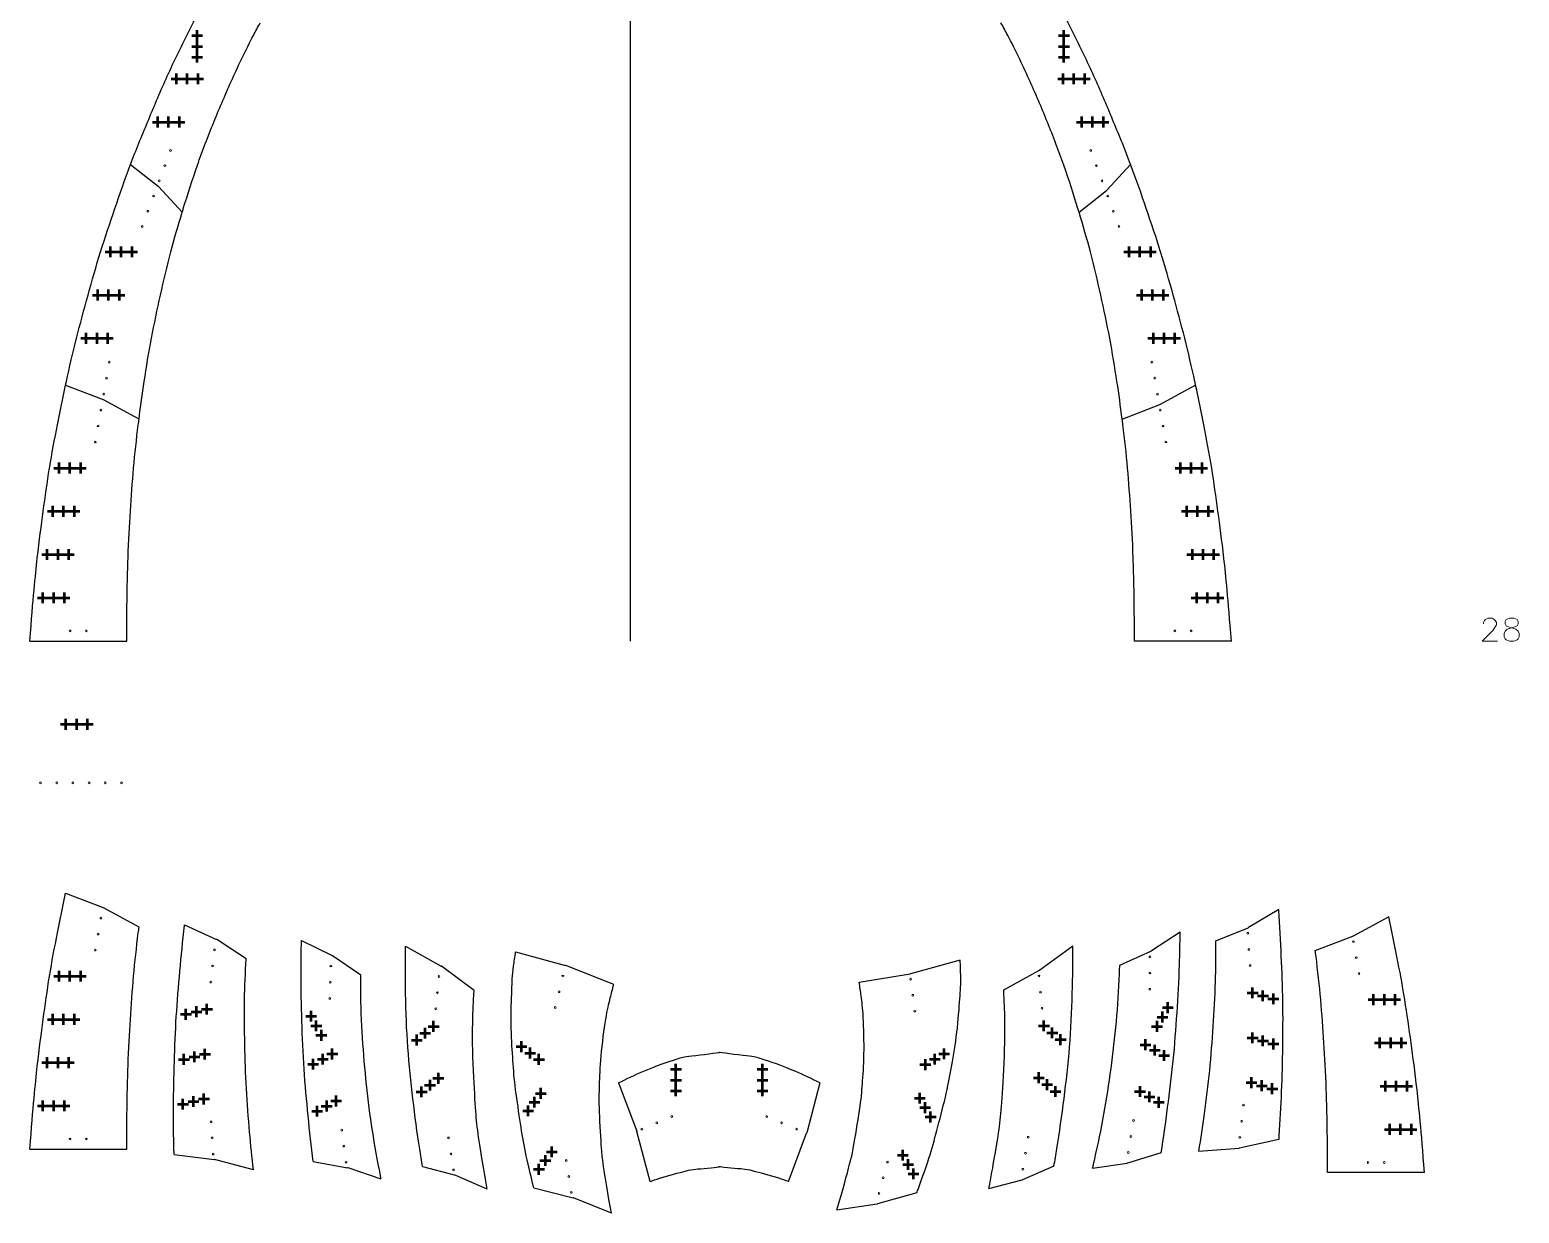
# Model space of a CAD drawing. Header units: inches. Extents: x -241 to 12541, y -1696 to 1281.
# Drawn here: x 6303 to 6854, y -17 to 421 of the extents above; entities that cross this region are included whole.
import ezdxf

# ---------------------------------------------------------------- set-up
doc = ezdxf.new("R2010")
doc.units = ezdxf.units.IN
doc.header["$MEASUREMENT"] = 0
doc.header["$PDMODE"] = 2
doc.header["$PDSIZE"] = 2
for name, color, linetype, lineweight in [('Annotation', 7, 'Continuous', 9), ('Drilling', 3, 'Continuous', 13), ('Engrave', 4, 'Continuous', 50)]:
    doc.layers.add(name, color=color, linetype=linetype, lineweight=lineweight)

# ---------------------------------------------------------------- blocks, each defined once
blk = doc.blocks.new('*U2195')
at = {"layer": 'Engrave'}
blk.add_point((0, 0), dxfattribs=at)
blk = doc.blocks.new('*U2197')
at = {"layer": 'Engrave', "color": 0, "linetype": 'ByBlock', "lineweight": -2, "transparency": 16777216}
for p in [(0, 0), (4, 0), (8, 0)]:
    blk.add_blockref('*U2195', p, dxfattribs=at)
blk = doc.blocks.new('*U2330')
at = {"layer": 'Engrave'}
blk.add_point((0, 0), dxfattribs=at)
blk = doc.blocks.new('*U2332')
at = {"layer": 'Engrave', "color": 0, "linetype": 'ByBlock', "lineweight": -2, "transparency": 16777216}
for p in [(0, 0), (4, 0), (8, 0)]:
    blk.add_blockref('*U2330', p, dxfattribs=at)
blk = doc.blocks.new('*U2333')
at = {"layer": 'Engrave'}
blk.add_point((0, 0), dxfattribs=at)
blk = doc.blocks.new('*U2335')
at = {"layer": 'Engrave', "color": 0, "linetype": 'ByBlock', "lineweight": -2, "transparency": 16777216}
for p in [(0, 0), (4, 0), (8, 0)]:
    blk.add_blockref('*U2333', p, dxfattribs=at)
blk = doc.blocks.new('*U2336')
at = {"layer": 'Engrave'}
blk.add_point((0, 0), dxfattribs=at)
blk = doc.blocks.new('*U2338')
at = {"layer": 'Engrave', "color": 0, "linetype": 'ByBlock', "lineweight": -2, "transparency": 16777216}
for p in [(0, 0), (4, 0), (8, 0)]:
    blk.add_blockref('*U2336', p, dxfattribs=at)
blk = doc.blocks.new('*U2339')
at = {"layer": 'Engrave'}
blk.add_point((0, 0), dxfattribs=at)
blk = doc.blocks.new('*U2341')
at = {"layer": 'Engrave', "color": 0, "linetype": 'ByBlock', "lineweight": -2, "transparency": 16777216}
for p in [(0, 0), (4, 0), (8, 0)]:
    blk.add_blockref('*U2339', p, dxfattribs=at)
blk = doc.blocks.new('*U2342')
at = {"layer": 'Engrave'}
blk.add_point((0, 0), dxfattribs=at)
blk = doc.blocks.new('*U2344')
at = {"layer": 'Engrave', "color": 0, "linetype": 'ByBlock', "lineweight": -2, "transparency": 16777216}
for p in [(0, 0), (4, 0), (8, 0)]:
    blk.add_blockref('*U2342', p, dxfattribs=at)
blk = doc.blocks.new('*U2345')
at = {"layer": 'Engrave'}
blk.add_point((0, 0), dxfattribs=at)
blk = doc.blocks.new('*U2347')
at = {"layer": 'Engrave', "color": 0, "linetype": 'ByBlock', "lineweight": -2, "transparency": 16777216}
for p in [(0, 0), (4, 0), (8, 0)]:
    blk.add_blockref('*U2345', p, dxfattribs=at)
blk = doc.blocks.new('*U2348')
at = {"layer": 'Engrave'}
blk.add_point((0, 0), dxfattribs=at)
blk = doc.blocks.new('*U2350')
at = {"layer": 'Engrave', "color": 0, "linetype": 'ByBlock', "lineweight": -2, "transparency": 16777216}
for p in [(0, 0), (4, 0), (8, 0)]:
    blk.add_blockref('*U2348', p, dxfattribs=at)
blk = doc.blocks.new('*U2351')
at = {"layer": 'Engrave'}
blk.add_point((0, 0), dxfattribs=at)
blk = doc.blocks.new('*U2353')
at = {"layer": 'Engrave', "color": 0, "linetype": 'ByBlock', "lineweight": -2, "transparency": 16777216}
for p in [(0, 0), (4, 0), (8, 0)]:
    blk.add_blockref('*U2351', p, dxfattribs=at)
blk = doc.blocks.new('*U2354')
at = {"layer": 'Engrave'}
blk.add_point((0, 0), dxfattribs=at)
blk = doc.blocks.new('*U2356')
at = {"layer": 'Engrave', "color": 0, "linetype": 'ByBlock', "lineweight": -2, "transparency": 16777216}
for p in [(0, 0), (4, 0), (8, 0)]:
    blk.add_blockref('*U2354', p, dxfattribs=at)
blk = doc.blocks.new('*U2369')
at = {"layer": 'Engrave'}
blk.add_point((0, 0), dxfattribs=at)
blk = doc.blocks.new('*U2371')
at = {"layer": 'Engrave', "color": 0, "linetype": 'ByBlock', "lineweight": -2, "transparency": 16777216}
for p in [(0, 0), (4, 0), (8, 0)]:
    blk.add_blockref('*U2369', p, dxfattribs=at)
blk = doc.blocks.new('*U2498')
at = {"layer": 'Engrave'}
blk.add_point((0, 0), dxfattribs=at)
blk = doc.blocks.new('*U2500')
at = {"layer": 'Engrave', "color": 0, "linetype": 'ByBlock', "lineweight": -2, "transparency": 16777216}
for p in [(0, 0), (4, 0), (8, 0)]:
    blk.add_blockref('*U2498', p, dxfattribs=at)
blk = doc.blocks.new('*U2501')
at = {"layer": 'Engrave'}
blk.add_point((0, 0), dxfattribs=at)
blk = doc.blocks.new('*U2502')
at = {"layer": 'Engrave', "color": 0, "linetype": 'ByBlock', "lineweight": -2, "transparency": 16777216}
for p in [(0, 0), (4, 0), (8, 0)]:
    blk.add_blockref('*U2501', p, dxfattribs=at)
blk = doc.blocks.new('*U2503')
at = {"layer": 'Engrave'}
blk.add_point((0, 0), dxfattribs=at)
blk = doc.blocks.new('*U2504')
at = {"layer": 'Engrave', "color": 0, "linetype": 'ByBlock', "lineweight": -2, "transparency": 16777216}
for p in [(0, 0), (4, 0), (8, 0)]:
    blk.add_blockref('*U2503', p, dxfattribs=at)
blk = doc.blocks.new('*U2505')
at = {"layer": 'Engrave'}
blk.add_point((0, 0), dxfattribs=at)
blk = doc.blocks.new('*U2506')
at = {"layer": 'Engrave', "color": 0, "linetype": 'ByBlock', "lineweight": -2, "transparency": 16777216}
for p in [(0, 0), (4, 0), (8, 0)]:
    blk.add_blockref('*U2505', p, dxfattribs=at)
blk = doc.blocks.new('*U2507')
at = {"layer": 'Engrave'}
blk.add_point((0, 0), dxfattribs=at)
blk = doc.blocks.new('*U2508')
at = {"layer": 'Engrave', "color": 0, "linetype": 'ByBlock', "lineweight": -2, "transparency": 16777216}
for p in [(0, 0), (4, 0), (8, 0)]:
    blk.add_blockref('*U2507', p, dxfattribs=at)
blk = doc.blocks.new('*U2509')
at = {"layer": 'Engrave'}
blk.add_point((0, 0), dxfattribs=at)
blk = doc.blocks.new('*U2510')
at = {"layer": 'Engrave', "color": 0, "linetype": 'ByBlock', "lineweight": -2, "transparency": 16777216}
for p in [(0, 0), (4, 0), (8, 0)]:
    blk.add_blockref('*U2509', p, dxfattribs=at)
blk = doc.blocks.new('*U2511')
at = {"layer": 'Engrave'}
blk.add_point((0, 0), dxfattribs=at)
blk = doc.blocks.new('*U2512')
at = {"layer": 'Engrave', "color": 0, "linetype": 'ByBlock', "lineweight": -2, "transparency": 16777216}
for p in [(0, 0), (4, 0), (8, 0)]:
    blk.add_blockref('*U2511', p, dxfattribs=at)
blk = doc.blocks.new('*U2513')
at = {"layer": 'Engrave'}
blk.add_point((0, 0), dxfattribs=at)
blk = doc.blocks.new('*U2514')
at = {"layer": 'Engrave', "color": 0, "linetype": 'ByBlock', "lineweight": -2, "transparency": 16777216}
for p in [(0, 0), (4, 0), (8, 0)]:
    blk.add_blockref('*U2513', p, dxfattribs=at)
blk = doc.blocks.new('*U2515')
at = {"layer": 'Engrave'}
blk.add_point((0, 0), dxfattribs=at)
blk = doc.blocks.new('*U2516')
at = {"layer": 'Engrave', "color": 0, "linetype": 'ByBlock', "lineweight": -2, "transparency": 16777216}
for p in [(0, 0), (4, 0), (8, 0)]:
    blk.add_blockref('*U2515', p, dxfattribs=at)
blk = doc.blocks.new('*U2525')
at = {"layer": 'Engrave'}
blk.add_point((0, 0), dxfattribs=at)
blk = doc.blocks.new('*U2526')
at = {"layer": 'Engrave', "color": 0, "linetype": 'ByBlock', "lineweight": -2, "transparency": 16777216}
for p in [(0, 0), (4, 0), (8, 0)]:
    blk.add_blockref('*U2525', p, dxfattribs=at)
blk = doc.blocks.new('*U2531')
at = {"layer": 'Engrave'}
blk.add_point((0, 0), dxfattribs=at)
blk = doc.blocks.new('*U2533')
at = {"layer": 'Engrave', "color": 0, "linetype": 'ByBlock', "lineweight": -2, "transparency": 16777216}
for p in [(0, 0), (4, 0), (8, 0)]:
    blk.add_blockref('*U2531', p, dxfattribs=at)
blk = doc.blocks.new('*U2534')
at = {"layer": 'Engrave'}
blk.add_point((0, 0), dxfattribs=at)
blk = doc.blocks.new('*U2535')
at = {"layer": 'Engrave', "color": 0, "linetype": 'ByBlock', "lineweight": -2, "transparency": 16777216}
for p in [(0, 0), (4, 0), (8, 0)]:
    blk.add_blockref('*U2534', p, dxfattribs=at)
blk = doc.blocks.new('*U2536')
at = {"layer": 'Engrave'}
blk.add_point((0, 0), dxfattribs=at)
blk = doc.blocks.new('*U2537')
at = {"layer": 'Engrave', "color": 0, "linetype": 'ByBlock', "lineweight": -2, "transparency": 16777216}
for p in [(0, 0), (4, 0), (8, 0)]:
    blk.add_blockref('*U2536', p, dxfattribs=at)
blk = doc.blocks.new('*U2538')
at = {"layer": 'Engrave'}
blk.add_point((0, 0), dxfattribs=at)
blk = doc.blocks.new('*U2539')
at = {"layer": 'Engrave', "color": 0, "linetype": 'ByBlock', "lineweight": -2, "transparency": 16777216}
for p in [(0, 0), (4, 0), (8, 0)]:
    blk.add_blockref('*U2538', p, dxfattribs=at)
blk = doc.blocks.new('*U2540')
at = {"layer": 'Engrave'}
blk.add_point((0, 0), dxfattribs=at)
blk = doc.blocks.new('*U2542')
at = {"layer": 'Engrave', "color": 0, "linetype": 'ByBlock', "lineweight": -2, "transparency": 16777216}
for p in [(0, 0), (4, 0), (8, 0)]:
    blk.add_blockref('*U2540', p, dxfattribs=at)
blk = doc.blocks.new('*U2543')
at = {"layer": 'Engrave'}
blk.add_point((0, 0), dxfattribs=at)
blk = doc.blocks.new('*U2544')
at = {"layer": 'Engrave', "color": 0, "linetype": 'ByBlock', "lineweight": -2, "transparency": 16777216}
for p in [(0, 0), (4, 0), (8, 0)]:
    blk.add_blockref('*U2543', p, dxfattribs=at)
blk = doc.blocks.new('*U2545')
at = {"layer": 'Engrave'}
blk.add_point((0, 0), dxfattribs=at)
blk = doc.blocks.new('*U2546')
at = {"layer": 'Engrave', "color": 0, "linetype": 'ByBlock', "lineweight": -2, "transparency": 16777216}
for p in [(0, 0), (4, 0), (8, 0)]:
    blk.add_blockref('*U2545', p, dxfattribs=at)
blk = doc.blocks.new('*U2547')
at = {"layer": 'Engrave'}
blk.add_point((0, 0), dxfattribs=at)
blk = doc.blocks.new('*U2549')
at = {"layer": 'Engrave', "color": 0, "linetype": 'ByBlock', "lineweight": -2, "transparency": 16777216}
for p in [(0, 0), (4, 0), (8, 0)]:
    blk.add_blockref('*U2547', p, dxfattribs=at)
blk = doc.blocks.new('*U2550')
at = {"layer": 'Engrave'}
blk.add_point((0, 0), dxfattribs=at)
blk = doc.blocks.new('*U2551')
at = {"layer": 'Engrave', "color": 0, "linetype": 'ByBlock', "lineweight": -2, "transparency": 16777216}
for p in [(0, 0), (4, 0), (8, 0)]:
    blk.add_blockref('*U2550', p, dxfattribs=at)
blk = doc.blocks.new('*U2552')
at = {"layer": 'Engrave'}
blk.add_point((0, 0), dxfattribs=at)
blk = doc.blocks.new('*U2553')
at = {"layer": 'Engrave', "color": 0, "linetype": 'ByBlock', "lineweight": -2, "transparency": 16777216}
for p in [(0, 0), (4, 0), (8, 0)]:
    blk.add_blockref('*U2552', p, dxfattribs=at)
blk = doc.blocks.new('*U2554')
at = {"layer": 'Engrave'}
blk.add_point((0, 0), dxfattribs=at)
blk = doc.blocks.new('*U2556')
at = {"layer": 'Engrave', "color": 0, "linetype": 'ByBlock', "lineweight": -2, "transparency": 16777216}
for p in [(0, 0), (4, 0), (8, 0)]:
    blk.add_blockref('*U2554', p, dxfattribs=at)
blk = doc.blocks.new('*U2557')
at = {"layer": 'Engrave'}
blk.add_point((0, 0), dxfattribs=at)
blk = doc.blocks.new('*U2558')
at = {"layer": 'Engrave', "color": 0, "linetype": 'ByBlock', "lineweight": -2, "transparency": 16777216}
for p in [(0, 0), (4, 0), (8, 0)]:
    blk.add_blockref('*U2557', p, dxfattribs=at)
blk = doc.blocks.new('*U2559')
at = {"layer": 'Engrave'}
blk.add_point((0, 0), dxfattribs=at)
blk = doc.blocks.new('*U2561')
at = {"layer": 'Engrave', "color": 0, "linetype": 'ByBlock', "lineweight": -2, "transparency": 16777216}
for p in [(0, 0), (4, 0), (8, 0)]:
    blk.add_blockref('*U2559', p, dxfattribs=at)
blk = doc.blocks.new('*U2562')
at = {"layer": 'Engrave'}
blk.add_point((0, 0), dxfattribs=at)
blk = doc.blocks.new('*U2563')
at = {"layer": 'Engrave', "color": 0, "linetype": 'ByBlock', "lineweight": -2, "transparency": 16777216}
for p in [(0, 0), (4, 0), (8, 0)]:
    blk.add_blockref('*U2562', p, dxfattribs=at)
blk = doc.blocks.new('*U2564')
at = {"layer": 'Engrave'}
blk.add_point((0, 0), dxfattribs=at)
blk = doc.blocks.new('*U2565')
at = {"layer": 'Engrave', "color": 0, "linetype": 'ByBlock', "lineweight": -2, "transparency": 16777216}
for p in [(0, 0), (4, 0), (8, 0)]:
    blk.add_blockref('*U2564', p, dxfattribs=at)
blk = doc.blocks.new('*U2566')
at = {"layer": 'Engrave'}
blk.add_point((0, 0), dxfattribs=at)
blk = doc.blocks.new('*U2568')
at = {"layer": 'Engrave', "color": 0, "linetype": 'ByBlock', "lineweight": -2, "transparency": 16777216}
for p in [(0, 0), (4, 0), (8, 0)]:
    blk.add_blockref('*U2566', p, dxfattribs=at)
blk = doc.blocks.new('*U2569')
at = {"layer": 'Engrave'}
blk.add_point((0, 0), dxfattribs=at)
blk = doc.blocks.new('*U2570')
at = {"layer": 'Engrave', "color": 0, "linetype": 'ByBlock', "lineweight": -2, "transparency": 16777216}
for p in [(0, 0), (4, 0), (8, 0)]:
    blk.add_blockref('*U2569', p, dxfattribs=at)
blk = doc.blocks.new('*U2571')
at = {"layer": 'Engrave'}
blk.add_point((0, 0), dxfattribs=at)
blk = doc.blocks.new('*U2573')
at = {"layer": 'Engrave', "color": 0, "linetype": 'ByBlock', "lineweight": -2, "transparency": 16777216}
for p in [(0, 0), (4, 0), (8, 0)]:
    blk.add_blockref('*U2571', p, dxfattribs=at)
blk = doc.blocks.new('*U2574')
at = {"layer": 'Engrave'}
blk.add_point((0, 0), dxfattribs=at)
blk = doc.blocks.new('*U2575')
at = {"layer": 'Engrave', "color": 0, "linetype": 'ByBlock', "lineweight": -2, "transparency": 16777216}
for p in [(0, 0), (4, 0), (8, 0)]:
    blk.add_blockref('*U2574', p, dxfattribs=at)
blk = doc.blocks.new('*U2576')
at = {"layer": 'Engrave'}
blk.add_point((0, 0), dxfattribs=at)
blk = doc.blocks.new('*U2577')
at = {"layer": 'Engrave', "color": 0, "linetype": 'ByBlock', "lineweight": -2, "transparency": 16777216}
for p in [(0, 0), (4, 0), (8, 0)]:
    blk.add_blockref('*U2576', p, dxfattribs=at)
blk = doc.blocks.new('*U2578')
at = {"layer": 'Engrave'}
blk.add_point((0, 0), dxfattribs=at)
blk = doc.blocks.new('*U2580')
at = {"layer": 'Engrave', "color": 0, "linetype": 'ByBlock', "lineweight": -2, "transparency": 16777216}
for p in [(0, 0), (4, 0), (8, 0)]:
    blk.add_blockref('*U2578', p, dxfattribs=at)
blk = doc.blocks.new('*U2581')
at = {"layer": 'Engrave'}
blk.add_point((0, 0), dxfattribs=at)
blk = doc.blocks.new('*U2582')
at = {"layer": 'Engrave', "color": 0, "linetype": 'ByBlock', "lineweight": -2, "transparency": 16777216}
for p in [(0, 0), (4, 0), (8, 0)]:
    blk.add_blockref('*U2581', p, dxfattribs=at)
blk = doc.blocks.new('*U2583')
at = {"layer": 'Engrave'}
blk.add_point((0, 0), dxfattribs=at)
blk = doc.blocks.new('*U2585')
at = {"layer": 'Engrave', "color": 0, "linetype": 'ByBlock', "lineweight": -2, "transparency": 16777216}
for p in [(0, 0), (4, 0), (8, 0)]:
    blk.add_blockref('*U2583', p, dxfattribs=at)
blk = doc.blocks.new('*U2586')
at = {"layer": 'Engrave'}
blk.add_point((0, 0), dxfattribs=at)
blk = doc.blocks.new('*U2587')
at = {"layer": 'Engrave', "color": 0, "linetype": 'ByBlock', "lineweight": -2, "transparency": 16777216}
for p in [(0, 0), (4, 0), (8, 0)]:
    blk.add_blockref('*U2586', p, dxfattribs=at)
blk = doc.blocks.new('*U2588')
at = {"layer": 'Engrave'}
blk.add_point((0, 0), dxfattribs=at)
blk = doc.blocks.new('*U2589')
at = {"layer": 'Engrave', "color": 0, "linetype": 'ByBlock', "lineweight": -2, "transparency": 16777216}
for p in [(0, 0), (4, 0), (8, 0)]:
    blk.add_blockref('*U2588', p, dxfattribs=at)
blk = doc.blocks.new('*U2590')
at = {"layer": 'Engrave'}
blk.add_point((0, 0), dxfattribs=at)
blk = doc.blocks.new('*U2592')
at = {"layer": 'Engrave', "color": 0, "linetype": 'ByBlock', "lineweight": -2, "transparency": 16777216}
for p in [(0, 0), (4, 0), (8, 0)]:
    blk.add_blockref('*U2590', p, dxfattribs=at)
blk = doc.blocks.new('*U2593')
at = {"layer": 'Engrave'}
blk.add_point((0, 0), dxfattribs=at)
blk = doc.blocks.new('*U2594')
at = {"layer": 'Engrave', "color": 0, "linetype": 'ByBlock', "lineweight": -2, "transparency": 16777216}
for p in [(0, 0), (4, 0), (8, 0)]:
    blk.add_blockref('*U2593', p, dxfattribs=at)
blk = doc.blocks.new('*U2595')
at = {"layer": 'Engrave'}
blk.add_point((0, 0), dxfattribs=at)
blk = doc.blocks.new('*U2596')
at = {"layer": 'Engrave', "color": 0, "linetype": 'ByBlock', "lineweight": -2, "transparency": 16777216}
for p in [(0, 0), (4, 0), (8, 0)]:
    blk.add_blockref('*U2595', p, dxfattribs=at)
blk = doc.blocks.new('*U2597')
at = {"layer": 'Engrave'}
blk.add_point((0, 0), dxfattribs=at)
blk = doc.blocks.new('*U2599')
at = {"layer": 'Engrave', "color": 0, "linetype": 'ByBlock', "lineweight": -2, "transparency": 16777216}
for p in [(0, 0), (4, 0), (8, 0)]:
    blk.add_blockref('*U2597', p, dxfattribs=at)
blk = doc.blocks.new('*U2600')
at = {"layer": 'Engrave'}
blk.add_point((0, 0), dxfattribs=at)
blk = doc.blocks.new('*U2601')
at = {"layer": 'Engrave', "color": 0, "linetype": 'ByBlock', "lineweight": -2, "transparency": 16777216}
for p in [(0, 0), (4, 0), (8, 0)]:
    blk.add_blockref('*U2600', p, dxfattribs=at)
blk = doc.blocks.new('*U2602')
at = {"layer": 'Engrave'}
blk.add_point((0, 0), dxfattribs=at)
blk = doc.blocks.new('*U2603')
at = {"layer": 'Engrave', "color": 0, "linetype": 'ByBlock', "lineweight": -2, "transparency": 16777216}
for p in [(0, 0), (4, 0), (8, 0)]:
    blk.add_blockref('*U2602', p, dxfattribs=at)
blk = doc.blocks.new('*U2604')
at = {"layer": 'Engrave'}
blk.add_point((0, 0), dxfattribs=at)
blk = doc.blocks.new('*U2605')
at = {"layer": 'Engrave', "color": 0, "linetype": 'ByBlock', "lineweight": -2, "transparency": 16777216}
for p in [(0, 0), (4, 0), (8, 0)]:
    blk.add_blockref('*U2604', p, dxfattribs=at)

msp = doc.modelspace()

# ---------------------------------------------------------------- linework, layer by layer
for p, q in [((6525.63472, 194.83764), (6525.63472, 851.41474)), ((6340.60811, 371.10966), (6350.77961, 363.06499)), ((6710.66133, 371.10966), (6701.84342, 361.6007)), ((6350.89252, 362.96062), (6350.77961, 363.06499)), ((6359.71043, 353.45165), (6350.89252, 362.96062)), ((6691.55901, 353.45165), (6701.7305, 361.49632)), ((6701.84342, 361.6007), (6701.7305, 361.49632)), ((6316.56548, 289.5139), (6330.51444, 284.18203)), ((6734.70396, 289.5139), (6721.59045, 282.3698)), ((6330.51444, 284.18203), (6330.6358, 284.12608)), ((6343.74931, 276.98198), (6330.6358, 284.12608)), ((6707.52013, 276.98198), (6721.46909, 282.31385)), ((6721.59045, 282.3698), (6721.46909, 282.31385)), ((6303.32449, 194.83764), (6339.17565, 194.83764)), ((6747.94495, 194.83764), (6712.09379, 194.83764)), ((6316.56548, 101.58119), (6330.51444, 96.24932)), ((6330.51444, 96.24932), (6330.6358, 96.19337)), ((6343.74931, 89.04927), (6330.6358, 96.19337)), ((6765.42695, 95.53743), (6754.28893, 88.8951)), ((6360.6148, 89.88911), (6372.41079, 84.5011)), ((6742.12651, 83.97051), (6754.1512, 88.82673)), ((6754.28893, 88.8951), (6754.1512, 88.82673)), ((6806.15333, 92.87843), (6793.03982, 85.73433)), ((6372.54533, 84.42664), (6372.41079, 84.5011)), ((6383.37582, 77.29387), (6372.54533, 84.42664)), ((6403.8451, 84.06561), (6415.24335, 78.53916)), ((6728.94193, 87.10513), (6718.31985, 80.20345)), ((6778.9695, 80.34651), (6792.91846, 85.67838)), ((6793.03982, 85.73433), (6792.91846, 85.67838)), ((6415.37914, 78.45956), (6415.24335, 78.53916)), ((6425.76905, 71.21309), (6415.37914, 78.45956)), ((6442.33264, 81.94008), (6455.51699, 74.61621)), ((6483.10224, 79.93625), (6501.52719, 74.83515)), ((6689.24836, 82.04401), (6677.07135, 73.14531)), ((6706.6081, 74.97885), (6718.18153, 80.12835)), ((6718.18153, 80.12835), (6718.31985, 80.20345)), ((6455.62816, 74.54445), (6455.51699, 74.61621)), ((6467.73014, 65.54399), (6455.62816, 74.54445)), ((6501.62628, 74.80205), (6501.52719, 74.83515)), ((6519.4185, 67.80655), (6501.62628, 74.80205)), ((6610.16738, 68.68193), (6629.03422, 71.77103)), ((6629.1363, 71.79327), (6629.03422, 71.77103)), ((6647.5779, 76.83385), (6629.1363, 71.79327)), ((6663.7143, 65.86139), (6676.95959, 73.07448)), ((6676.95959, 73.07448), (6677.07135, 73.14531)), ((6521.18963, 31.39338), (6527.94781, 13.50967)), ((6595.6525, 31.39338), (6590.79697, 12.9022)), ((6527.97959, 13.41015), (6527.94781, 13.50967)), ((6532.83512, -5.08104), (6527.97959, 13.41015)), ((6584.00702, -5.08104), (6590.7652, 12.80268)), ((6590.79697, 12.9022), (6590.7652, 12.80268)), ((6303.32449, 6.90493), (6339.17565, 6.90493)), ((6721.93655, 5.56331), (6709.54553, 1.73726)), ((6735.91691, 6.10005), (6750.8027, 7.28985)), ((6750.9349, 7.30938), (6750.8027, 7.28985)), ((6765.52915, 10.4733), (6750.9349, 7.30938)), ((6356.71649, 4.91429), (6371.53435, 3.06136)), ((6371.53435, 3.06136), (6371.66554, 3.03595)), ((6386.10405, -0.77613), (6371.66554, 3.03595)), ((6408.17134, 2.33784), (6420.93382, 0.03673)), ((6421.0826, -0.00211), (6420.93382, 0.03673)), ((6448.62373, 0.4596), (6460.86902, -2.783)), ((6682.27445, 0.61912), (6670.64708, -4.4074)), ((6696.56445, -0.17781), (6709.39556, 1.70332)), ((6709.54553, 1.73726), (6709.39556, 1.70332)), ((6433.34141, -4.23264), (6421.0826, -0.00211)), ((6461.01753, -2.83514), (6460.86902, -2.783)), ((6472.60236, -7.95895), (6461.01753, -2.83514)), ((6658.22609, -7.59812), (6670.49814, -4.45829)), ((6670.49814, -4.45829), (6670.64708, -4.4074)), ((6819.39432, -1.79783), (6783.54315, -1.79783)), ((6489.79101, -7.36503), (6504.40026, -11.11148)), ((6631.53497, -9.24099), (6617.02234, -13.34584)), ((6504.52598, -11.15275), (6504.40026, -11.11148)), ((6518.51271, -16.79524), (6504.52598, -11.15275)), ((6601.96537, -15.5262), (6616.89291, -13.37335)), ((6616.89291, -13.37335), (6617.02234, -13.34584))]:
    msp.add_line(p, q)
at = {"transparency": 33554687}
for points, knots in [([(6340.60811, 371.10966), (6342.5937, 376.35232), (6346.92415, 386.92831), (6353.58248, 402.83764), (6361.32149, 418.83764), (6368.47067, 432.9683), (6373.33661, 441.76564), (6375.31218, 445.22964)], [10.017001381, 10.017001381, 10.017001381, 10.017001381, 11, 12, 13, 14, 14.649500422, 14.649500422, 14.649500422, 14.649500422]), ([(6710.66133, 371.10966), (6708.67574, 376.35232), (6704.3453, 386.92831), (6697.68697, 402.83764), (6689.94795, 418.83764), (6682.79878, 432.9683), (6677.93283, 441.76564), (6675.95726, 445.22964)], [10.017001381, 10.017001381, 10.017001381, 10.017001381, 11, 12, 13, 14, 14.649500422, 14.649500422, 14.649500422, 14.649500422]), ([(6316.56548, 289.5139), (6316.66061, 289.95515), (6317.91255, 295.72972), (6320.50648, 306.83764), (6324.82528, 322.83764), (6329.38431, 338.83764), (6334.80086, 354.83764), (6338.52238, 365.59498), (6340.57377, 371.01898), (6340.60811, 371.10966)], [4.917266477, 4.917266477, 4.917266477, 4.917266477, 5, 6, 7, 8, 9, 10, 10.017001381, 10.017001381, 10.017001381, 10.017001381]), ([(6734.70396, 289.5139), (6734.60884, 289.95515), (6733.35689, 295.72972), (6730.76296, 306.83764), (6726.44416, 322.83764), (6721.88513, 338.83764), (6716.46858, 354.83764), (6712.74706, 365.59498), (6710.69567, 371.01898), (6710.66133, 371.10966)], [4.917266477, 4.917266477, 4.917266477, 4.917266477, 5, 6, 7, 8, 9, 10, 10.017001381, 10.017001381, 10.017001381, 10.017001381]), ([(6303.32449, 194.83764), (6304.59439, 210.83764), (6306.12836, 226.83764), (6308.30374, 242.83764), (6310.47912, 258.83764), (6313.44384, 274.39639), (6315.5108, 284.62181), (6316.56548, 289.5139)], [0, 0, 0, 0, 1, 2, 3, 4, 4.917266477, 4.917266477, 4.917266477, 4.917266477]), ([(6747.94495, 194.83764), (6746.67505, 210.83764), (6745.14108, 226.83764), (6742.9657, 242.83764), (6740.79032, 258.83764), (6737.8256, 274.39639), (6735.75865, 284.62181), (6734.70396, 289.5139)], [0, 0, 0, 0, 1, 2, 3, 4, 4.917266477, 4.917266477, 4.917266477, 4.917266477]), ([(6303.32449, 6.90493), (6304.59439, 22.90493), (6306.12836, 38.90493), (6308.30374, 54.90493), (6310.47912, 70.90493), (6313.44384, 86.46368), (6315.5108, 96.68911), (6316.56548, 101.58119)], [0, 0, 0, 0, 1, 2, 3, 4, 4.917266477, 4.917266477, 4.917266477, 4.917266477]), ([(6765.52915, 10.4733), (6765.56207, 10.92348), (6765.98623, 16.81697), (6766.62393, 28.20589), (6766.98357, 44.77462), (6767.11271, 61.41096), (6766.41899, 78.28869), (6765.87602, 89.65862), (6765.43437, 95.44075), (6765.42695, 95.53743)], [4.917266477, 4.917266477, 4.917266477, 4.917266477, 5, 6, 7, 8, 9, 10, 10.017001381, 10.017001381, 10.017001381, 10.017001381]), ([(6356.71649, 4.91429), (6356.70369, 5.3655), (6356.54297, 11.27204), (6356.41416, 22.67808), (6356.7943, 39.24635), (6357.40774, 55.87188), (6358.85397, 72.70184), (6359.90382, 84.0362), (6360.60307, 89.79286), (6360.6148, 89.88911)], [4.917266477, 4.917266477, 4.917266477, 4.917266477, 5, 6, 7, 8, 9, 10, 10.017001381, 10.017001381, 10.017001381, 10.017001381]), ([(6819.39432, -1.79783), (6818.12442, 14.20217), (6816.59045, 30.20217), (6814.41507, 46.20217), (6812.23969, 62.20217), (6809.27497, 77.76092), (6807.20801, 87.98634), (6806.15333, 92.87843)], [0, 0, 0, 0, 1, 2, 3, 4, 4.917266477, 4.917266477, 4.917266477, 4.917266477]), ([(6408.17134, 2.33784), (6407.45161, 7.89752), (6406.28626, 19.26617), (6404.66034, 36.43581), (6403.94481, 54.19476), (6403.5901, 70.02703), (6403.73536, 80.07936), (6403.8451, 84.06561)], [10.017001381, 10.017001381, 10.017001381, 10.017001381, 11, 12, 13, 14, 14.649500422, 14.649500422, 14.649500422, 14.649500422]), ([(6721.93655, 5.56331), (6722.8383, 11.09638), (6724.37603, 22.42068), (6726.56441, 39.52772), (6727.86222, 57.25364), (6728.73619, 73.06574), (6728.92083, 83.11743), (6728.94193, 87.10513)], [10.017001381, 10.017001381, 10.017001381, 10.017001381, 11, 12, 13, 14, 14.649500422, 14.649500422, 14.649500422, 14.649500422]), ([(6448.62373, 0.4596), (6448.27011, 2.58232), (6446.95945, 10.80352), (6445.01088, 25.38307), (6443.01892, 44.39439), (6442.23053, 63.68333), (6442.27126, 76.76962), (6442.33264, 81.94008)], [14.649500422, 14.649500422, 14.649500422, 14.649500422, 15, 16, 17, 18, 18.897872661, 18.897872661, 18.897872661, 18.897872661]), ([(6489.79101, -7.36503), (6489.64883, -6.79433), (6488.15631, -0.77181), (6486.23613, 7.54671), (6484.79223, 17.05918), (6482.64784, 31.1865), (6482.0473, 40.41147), (6481.22841, 52.99055), (6481.71845, 67.06775), (6481.87485, 71.56041), (6482.7854, 77.96955), (6483.10224, 79.93625)], [18.897872661, 18.897872661, 18.897872661, 18.897872661, 19, 20, 21, 22, 23, 24, 25, 26, 26.393493766, 26.393493766, 26.393493766, 26.393493766]), ([(6682.27445, 0.61912), (6682.64585, 2.7388), (6684.02538, 10.94873), (6686.0961, 25.51143), (6688.24736, 44.50539), (6689.19742, 63.78705), (6689.26639, 76.87322), (6689.24836, 82.04401)], [14.649500422, 14.649500422, 14.649500422, 14.649500422, 15, 16, 17, 18, 18.897872661, 18.897872661, 18.897872661, 18.897872661]), ([(6631.53497, -9.24099), (6631.73772, -8.68889), (6633.86956, -2.86192), (6636.6736, 5.20171), (6639.1326, 14.50361), (6642.78454, 28.3182), (6644.37413, 37.42501), (6646.54168, 49.84295), (6647.5691, 63.89117), (6647.89699, 68.37457), (6647.6813, 74.84447), (6647.5779, 76.83385)], [18.897872661, 18.897872661, 18.897872661, 18.897872661, 19, 20, 21, 22, 23, 24, 25, 26, 26.393493766, 26.393493766, 26.393493766, 26.393493766]), ([(6521.18963, 31.39338), (6523.92482, 32.78851), (6532.18856, 36.76332), (6544.93781, 41.02008), (6544.93781, 40.91441), (6558.42105, 42.67595), (6558.42107, 42.67595)], [26.393493766, 26.393493766, 26.393493766, 26.393493766, 27, 28, 29, 30, 30, 30, 30]), ([(6595.6525, 31.39338), (6592.91732, 32.78851), (6584.65358, 36.76332), (6571.90433, 41.02008), (6571.90433, 40.91441), (6558.42108, 42.67595), (6558.42107, 42.67595)], [26.393493766, 26.393493766, 26.393493766, 26.393493766, 27, 28, 29, 30, 30, 30, 30])]:
    msp.add_open_spline(points, degree=3, knots=knots, dxfattribs=at)
for points, knots in [([(6359.71043, 353.45165), (6359.85116, 353.91365), (6361.62308, 359.70898), (6365.16555, 370.83764), (6371.29768, 386.83764), (6378.15584, 402.83764), (6384.02204, 415.08844), (6387.74018, 422.00591), (6388.59071, 423.56106)], [8.912315568, 8.912315568, 8.912315568, 8.912315568, 8.998939453, 9.998939453, 10.998939453, 11.998939453, 12.998939453, 13.295965542, 13.295965542, 13.295965542, 13.295965542]), ([(6691.55901, 353.45165), (6691.41829, 353.91365), (6689.64636, 359.70898), (6686.10389, 370.83764), (6679.97176, 386.83764), (6673.1136, 402.83764), (6667.2474, 415.08844), (6663.52926, 422.00591), (6662.67873, 423.56106)], [8.912315568, 8.912315568, 8.912315568, 8.912315568, 8.998939453, 9.998939453, 10.998939453, 11.998939453, 12.998939453, 13.295965542, 13.295965542, 13.295965542, 13.295965542]), ([(6343.74931, 276.98198), (6344.34077, 281.60053), (6345.71395, 291.55242), (6348.23081, 306.83764), (6351.64117, 322.83764), (6355.24239, 338.37564), (6358.22663, 348.58031), (6359.71043, 353.45165)], [4.13296099, 4.13296099, 4.13296099, 4.13296099, 4.998939453, 5.998939453, 6.998939453, 7.998939453, 8.912315568, 8.912315568, 8.912315568, 8.912315568]), ([(6707.52013, 276.98198), (6706.92867, 281.60053), (6705.55549, 291.55242), (6703.03863, 306.83764), (6699.62827, 322.83764), (6696.02706, 338.37564), (6693.04281, 348.58031), (6691.55901, 353.45165)], [4.13296099, 4.13296099, 4.13296099, 4.13296099, 4.998939453, 5.998939453, 6.998939453, 7.998939453, 8.912315568, 8.912315568, 8.912315568, 8.912315568]), ([(6339.17565, 194.83764), (6339.27805, 210.8546), (6339.57466, 226.84329), (6340.58449, 242.83764), (6341.59467, 258.83764), (6342.89253, 270.21908), (6343.65778, 276.2672), (6343.74931, 276.98198)], [0, 0, 0, 0, 0.998939453, 1.998939453, 2.998939453, 3.998939453, 4.13296099, 4.13296099, 4.13296099, 4.13296099]), ([(6712.09379, 194.83764), (6711.99139, 210.8546), (6711.69478, 226.84329), (6710.68495, 242.83764), (6709.67477, 258.83764), (6708.37691, 270.21908), (6707.61167, 276.2672), (6707.52013, 276.98198)], [0, 0, 0, 0, 0.998939453, 1.998939453, 2.998939453, 3.998939453, 4.13296099, 4.13296099, 4.13296099, 4.13296099]), ([(6339.17565, 6.90493), (6339.27805, 22.9219), (6339.57466, 38.91059), (6340.58449, 54.90493), (6341.59467, 70.90493), (6342.89253, 82.28638), (6343.65778, 88.33449), (6343.74931, 89.04927)], [0, 0, 0, 0, 0.998939453, 1.998939453, 2.998939453, 3.998939453, 4.13296099, 4.13296099, 4.13296099, 4.13296099]), ([(6735.91691, 6.10005), (6736.64944, 10.69833), (6738.13312, 20.63435), (6740.02065, 36.00997), (6741.252, 52.32298), (6742.17017, 68.2464), (6742.17909, 78.87847), (6742.12651, 83.97051)], [4.13296099, 4.13296099, 4.13296099, 4.13296099, 4.998939453, 5.998939453, 6.998939453, 7.998939453, 8.912315568, 8.912315568, 8.912315568, 8.912315568]), ([(6386.10405, -0.77613), (6385.57747, 3.85027), (6384.53868, 13.8426), (6383.33922, 29.28713), (6382.83711, 45.63885), (6382.63048, 61.58738), (6383.09605, 72.20926), (6383.37582, 77.29387)], [4.13296099, 4.13296099, 4.13296099, 4.13296099, 4.998939453, 5.998939453, 6.998939453, 7.998939453, 8.912315568, 8.912315568, 8.912315568, 8.912315568]), ([(6783.54315, -1.79783), (6783.44076, 14.21913), (6783.14415, 30.20782), (6782.13432, 46.20217), (6781.12413, 62.20217), (6779.82628, 73.58361), (6779.06103, 79.63173), (6778.9695, 80.34651)], [0, 0, 0, 0, 0.998939453, 1.998939453, 2.998939453, 3.998939453, 4.13296099, 4.13296099, 4.13296099, 4.13296099]), ([(6696.56445, -0.17781), (6696.67358, 0.29265), (6698.03671, 6.19751), (6700.53317, 17.60645), (6703.22259, 34.52892), (6705.28325, 51.8144), (6706.32837, 65.35701), (6706.56711, 73.20679), (6706.6081, 74.97885)], [8.912315568, 8.912315568, 8.912315568, 8.912315568, 8.998939453, 9.998939453, 10.998939453, 11.998939453, 12.998939453, 13.295965542, 13.295965542, 13.295965542, 13.295965542]), ([(6433.34141, -4.23264), (6433.24778, -3.75886), (6432.07912, 2.18755), (6429.95833, 13.67226), (6427.82558, 30.67386), (6426.33316, 48.01764), (6425.73293, 61.58725), (6425.75188, 69.44064), (6425.76905, 71.21309)], [8.912315568, 8.912315568, 8.912315568, 8.912315568, 8.998939453, 9.998939453, 10.998939453, 11.998939453, 12.998939453, 13.295965542, 13.295965542, 13.295965542, 13.295965542]), ([(6518.51271, -16.79524), (6517.21709, -9.99278), (6515.08103, 4.26714), (6515.08103, 4.26714), (6513.89617, 22.38258), (6514.12259, 30.06246), (6514.43033, 40.50037), (6516.57525, 56.70953), (6517.84146, 61.77237), (6518.89688, 65.99238), (6519.4185, 67.80655)], [18.048793419, 18.048793419, 18.048793419, 18.048793419, 18.998939453, 19.998939453, 20.998939453, 21.998939453, 22.998939453, 23.998939453, 24.998939453, 25.620005231, 25.620005231, 25.620005231, 25.620005231]), ([(6601.96537, -15.5262), (6603.98536, -8.90263), (6607.64329, 5.04469), (6607.64329, 5.04469), (6610.77036, 22.92748), (6611.37156, 30.58714), (6612.18865, 40.99757), (6611.80017, 57.34341), (6611.08604, 62.5131), (6610.49079, 66.82217), (6610.16738, 68.68193)], [18.048793419, 18.048793419, 18.048793419, 18.048793419, 18.998939453, 19.998939453, 20.998939453, 21.998939453, 22.998939453, 23.998939453, 24.998939453, 25.620005231, 25.620005231, 25.620005231, 25.620005231]), ([(6472.60236, -7.95895), (6471.83933, -3.83386), (6470.22935, 5.84608), (6468.72358, 15.49659), (6468.14504, 23.58699), (6466.98003, 43.27167), (6467.20349, 57.55205), (6467.70552, 65.18148), (6467.73014, 65.54399)], [13.295965542, 13.295965542, 13.295965542, 13.295965542, 13.998939453, 14.998939453, 15.998939453, 16.998939453, 17.998939453, 18.048793419, 18.048793419, 18.048793419, 18.048793419]), ([(6658.22609, -7.59812), (6659.02367, -3.47957), (6660.71474, 6.18654), (6662.30136, 15.82408), (6662.9477, 23.90935), (6664.27768, 43.58357), (6664.17394, 57.86532), (6663.73588, 65.4987), (6663.7143, 65.86139)], [13.295965542, 13.295965542, 13.295965542, 13.295965542, 13.998939453, 14.998939453, 15.998939453, 16.998939453, 17.998939453, 18.048793419, 18.048793419, 18.048793419, 18.048793419]), ([(6532.83512, -5.08104), (6533.91646, -4.68457), (6538.16106, -3.21224), (6547.8217, -0.69508), (6547.8217, -0.69508), (6558.42107, 0.3174), (6558.11221, 0.33131), (6558.21516, 0.33131), (6558.31812, 0.33131), (6558.42107, 0.33131)], [25.620005231, 25.620005231, 25.620005231, 25.620005231, 25.998939453, 26.998939453, 27.998939453, 28.998939453, 28.998939453, 28.998939453, 29.998939453, 29.998939453, 29.998939453, 29.998939453]), ([(6584.00702, -5.08104), (6582.92567, -4.68457), (6578.68107, -3.21224), (6569.02044, -0.69508), (6569.02044, -0.69508), (6558.42107, 0.3174), (6558.72992, 0.33131), (6558.62697, 0.33131), (6558.52402, 0.33131), (6558.42107, 0.33131)], [25.620005231, 25.620005231, 25.620005231, 25.620005231, 25.998939453, 26.998939453, 27.998939453, 28.998939453, 28.998939453, 28.998939453, 29.998939453, 29.998939453, 29.998939453, 29.998939453])]:
    msp.add_open_spline(points, degree=3, knots=knots)
at = {"layer": 'Annotation'}
msp.add_lwpolyline([(6841.16515, 201.26784), (6841.16515, 201.66973), (6841.56704, 202.47351), (6841.96893, 202.8754), (6842.77271, 203.27728), (6844.38026, 203.27728), (6845.18404, 202.8754), (6845.58592, 202.47351), (6845.98781, 201.66973), (6845.98781, 200.86596), (6845.58592, 200.06218), (6844.78215, 198.85652), (6840.76327, 194.83764), (6846.3897, 194.83764)], dxfattribs=at)
msp.add_lwpolyline([(6850.81047, 194.83764), (6852.41802, 194.83764), (6853.62368, 195.23952), (6854.02557, 195.64141), (6854.42746, 196.44519), (6854.42746, 197.65085), (6854.02557, 198.45463), (6853.2218, 199.2584), (6852.01613, 199.66029), (6850.40858, 200.06218), (6849.6048, 200.46407), (6849.20292, 201.26784), (6849.20292, 202.07162), (6849.6048, 202.8754), (6850.81047, 203.27728), (6852.41802, 203.27728), (6853.62368, 202.8754), (6854.02557, 202.07162), (6854.02557, 201.26784), (6853.62368, 200.46407), (6852.81991, 200.06218), (6851.21236, 199.66029), (6850.00669, 199.2584), (6849.20292, 198.45463), (6848.80103, 197.65085), (6848.80103, 196.44519), (6849.20292, 195.64141), (6849.6048, 195.23952)], close=True, dxfattribs=at)
at = {"layer": 'Drilling'}
for centre in [(6355.38845, 376.33966), (6695.88099, 376.33966), (6353.29678, 370.71606), (6697.97266, 370.71606), (6351.20511, 365.09246), (6700.06433, 365.09246), (6349.11344, 359.46885), (6702.15601, 359.46885), (6347.02176, 353.84525), (6704.24768, 353.84525), (6344.93009, 348.22165), (6706.33935, 348.22165), (6332.75115, 298.02199), (6718.5183, 298.02199), (6331.71365, 292.11237), (6719.5558, 292.11237), (6330.67614, 286.20275), (6720.5933, 286.20275), (6329.63864, 280.29313), (6721.6308, 280.29313), (6328.60114, 274.38351), (6722.6683, 274.38351), (6327.56364, 268.47389), (6723.7058, 268.47389), (6318.25007, 198.58764), (6324.25007, 198.58764), (6727.01937, 198.58764), (6733.01937, 198.58764), (6307.27357, 142.39652), (6313.27357, 142.39652), (6319.27357, 142.39652), (6325.27357, 142.39652), (6331.27357, 142.39652), (6337.27357, 142.39652), (6329.63864, 92.36042), (6328.60114, 86.45081), (6753.98879, 86.76147), (6793.08016, 83.65766), (6327.56364, 80.54119), (6371.64992, 80.61144), (6717.77501, 78.04199), (6754.4129, 80.77648), (6794.11767, 77.74804), (6370.95913, 74.65134), (6414.70865, 74.64096), (6717.77501, 72.04199), (6754.83702, 74.79149), (6795.15517, 71.83842), (6370.26834, 68.69124), (6414.51179, 68.64419), (6454.72954, 70.75726), (6500.55943, 70.95444), (6629.25567, 69.78244), (6676.75815, 70.9655), (6717.77501, 66.04199), (6414.31493, 62.64742), (6454.12584, 64.7877), (6499.15756, 65.1205), (6630.02171, 63.83155), (6677.31178, 64.9911), (6453.52215, 58.81815), (6497.75568, 59.28657), (6630.78776, 57.88065), (6677.86542, 59.01669), (6752.39288, 23.19344), (6370.40734, 17.03552), (6535.31735, 16.62422), (6540.85401, 18.93625), (6575.98813, 18.93625), (6581.52478, 16.62422), (6711.7514, 17.48279), (6751.72494, 17.23073), (6370.80851, 11.04894), (6418.74208, 13.91674), (6458.22657, 11.05926), (6529.7807, 14.31219), (6587.06143, 14.31219), (6672.7608, 11.29892), (6710.75104, 11.56677), (6751.057, 11.26803), (6318.25007, 10.65493), (6324.25007, 10.65493), (6419.5478, 7.97108), (6671.75659, 5.38355), (6709.75068, 5.65076), (6371.20968, 5.06237), (6420.35352, 2.02543), (6459.18116, 5.13569), (6501.8327, 2.7395), (6620.65035, 2.10049), (6798.46874, 1.95217), (6804.46874, 1.95217), (6460.13575, -0.78789), (6502.76036, -3.18835), (6619.09028, -3.69315), (6670.75238, -0.53182), (6503.68802, -9.11621), (6617.53021, -9.48678)]:
    msp.add_circle(centre, 0.3225, dxfattribs=at)

# ---------------------------------------------------------------- block references
at = {"layer": 'Engrave', "xscale": -1}
for name, p, rotation in [('*U2371', (6365.28765, 410.83764), 270), ('*U2546', (6368.87862, 58.68754), 13.79122941301229), ('*U2553', (6411.21335, 49.00837), 298.1197952717204), ('*U2558', (6452.74267, 52.31206), 39.15456342125716), ('*U2551', (6415.25953, 42.09996), 28.11979527172036), ('*U2565', (6491.73259, 40.10311), 323.823425752573), ('*U2544', (6368.12985, 42.02878), 13.79122941301229), ('*U2556', (6454.51296, 33.12023), 39.15456342125716), ('*U2568', (6542.42107, 28.47737), 270), ('*U2563', (6492.44722, 27.52738), 53.82342575256978), ('*U2542', (6367.7838, 25.46888), 13.79122941301229), ('*U2549', (6416.71376, 24.73576), 28.11979527172036), ('*U2561', (6496.45398, 5.90064), 53.82342575256978)]:
    msp.add_blockref(name, p, dxfattribs=dict(at, rotation=rotation))
at = {"layer": 'Engrave'}
for name, p, rotation in [('*U2526', (6685.98179, 410.83764), 90.00000000000001), ('*U2596', (6755.77891, 64.73574), 343.6509428614611), ('*U2589', (6720.42743, 52.30851), 59.99999999999969), ('*U2582', (6678.59032, 52.50429), 320.3651266933521), ('*U2594', (6755.78349, 48.06016), 343.6509428614611), ('*U2577', (6634.71189, 38.16051), 29.99999999999569), ('*U2587', (6716.15676, 45.53658), 329.9999999999997), ('*U2570', (6574.42107, 28.47737), 90.00000000000001), ('*U2580', (6676.65922, 33.32798), 320.3651266933521), ('*U2592', (6755.39016, 31.50132), 343.6509428614611), ('*U2575', (6632.64835, 25.73466), 299.9999999999989), ('*U2585', (6714.1336, 28.22945), 329.9999999999997), ('*U2573', (6626.33797, 4.66456), 299.9999999999989)]:
    msp.add_blockref(name, p, dxfattribs=dict(at, rotation=rotation))
at = {"layer": 'Engrave', "xscale": -1}
for name, p in [('*U2356', (6365.60019, 402.83764)), ('*U2353', (6358.69874, 386.83764)), ('*U2350', (6341.19571, 338.83764)), ('*U2347', (6336.49733, 322.83764)), ('*U2344', (6332.21363, 306.83764)), ('*U2341', (6322.17211, 258.83764)), ('*U2338', (6319.83587, 242.83764)), ('*U2335', (6317.78138, 226.83764)), ('*U2332', (6316.17054, 210.83764)), ('*U2197', (6324.71455, 164.05822)), ('*U2539', (6322.17211, 70.90493)), ('*U2537', (6319.83587, 54.90493)), ('*U2535', (6317.78138, 38.90493)), ('*U2533', (6316.17054, 22.90493))]:
    msp.add_blockref(name, p, dxfattribs=at)
at = {"layer": 'Engrave'}
for name, p in [('*U2516', (6685.66925, 402.83764)), ('*U2514', (6692.57071, 386.83764)), ('*U2512', (6710.07373, 338.83764)), ('*U2510', (6714.77211, 322.83764)), ('*U2508', (6719.05581, 306.83764)), ('*U2506', (6729.09733, 258.83764)), ('*U2504', (6731.43357, 242.83764)), ('*U2502', (6733.48806, 226.83764)), ('*U2500', (6735.0989, 210.83764)), ('*U2605', (6800.5467, 62.20217)), ('*U2603', (6802.88294, 46.20217)), ('*U2601', (6804.93743, 30.20217)), ('*U2599', (6806.54827, 14.20217))]:
    msp.add_blockref(name, p, dxfattribs=at)

doc.saveas('drawing.dxf')
